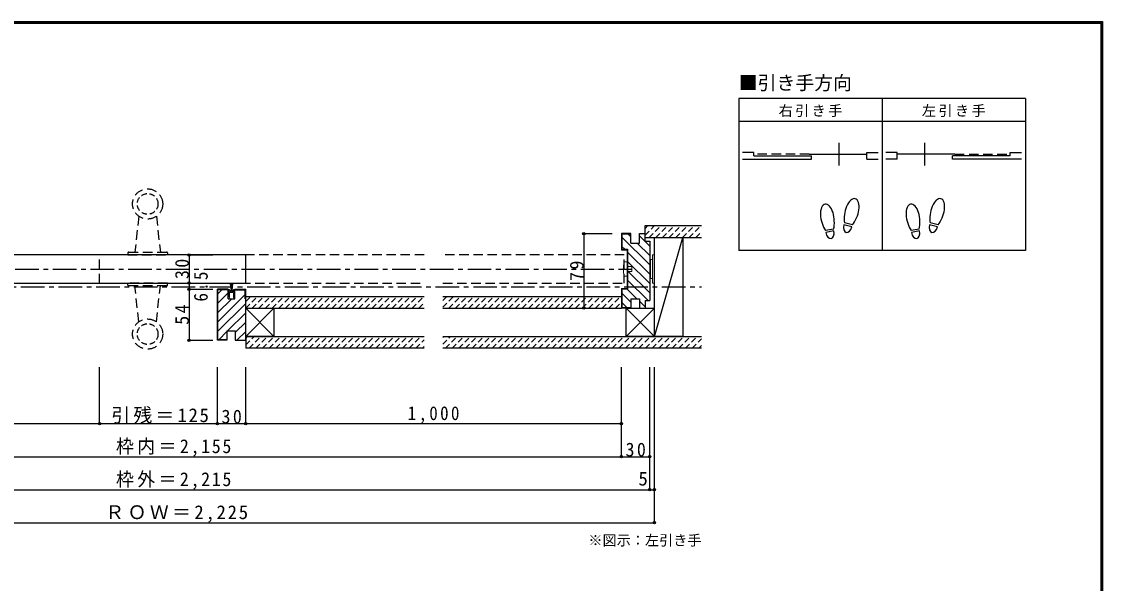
# Model space of a CAD drawing. Units: millimetres at full size, sheet at 1:5; details may follow other scales. Extents: x -973 to 977, y -718 to 696.
# Drawn here: x -170 to 977, y 100 to 696 of the extents above; entities that cross this region are included whole.
import ezdxf
from ezdxf.enums import TextEntityAlignment as Align

# ---------------------------------------------------------------- set-up
doc = ezdxf.new("R2010")
doc.units = ezdxf.units.MM
doc.header["$LTSCALE"] = 5
doc.header["$PDMODE"] = 32
doc.header["$PDSIZE"] = 2.5
for name, pattern in [('CHAIN1', [8, 5, -1, 1, -1]), ('DASHED1', [1.8, 1.2, -0.6]), ('DASHED2', [3, 2, -1])]:
    doc.linetypes.add(name, pattern=pattern)
for name, color, linetype in [('0-1_通り芯', 4, 'CHAIN1'), ('0-2_柱', 3, 'Continuous'), ('0-3_仕上げ', 2, 'Continuous'), ('0-4_枠', 3, 'Continuous'), ('0-5_ケーシング', 3, 'DASHED2'), ('0-6_扉', 2, 'Continuous'), ('0-8_戸当り', 3, 'Continuous'), ('0-A_文字', 3, 'Continuous'), ('0-B_寸法', 7, 'Continuous'), ('0-C_ハッチ', 4, 'DASHED1'), ('F-1_枠', 6, 'Continuous')]:
    doc.layers.add(name, color=color, linetype=linetype)
doc.layers.add('0-7_金物', color=7, linetype='Continuous', lineweight=18)
doc.styles.add('ＭＳ ゴシック', font='')
doc.styles.get('ＭＳ ゴシック').set_extended_font_data('MS Gothic')

msp = doc.modelspace()

# ---------------------------------------------------------------- linework, layer by layer
at = {"layer": '0-1_通り芯'}
for p, q in [((-496.537, 433.494), (477.533, 433.494)), ((-570.537, 414.494), (551.502, 414.494))]:
    msp.add_line(p, q, dxfattribs=at)
at = {"layer": '0-2_柱'}
for p, q in [((501.502, 466.994), (531.502, 466.994)), ((501.502, 361.994), (501.502, 466.994)), ((531.502, 466.994), (531.502, 361.994)), ((67.998, 391.994), (97.998, 391.994)), ((67.998, 363.994), (67.998, 389.994)), ((97.998, 391.994), (97.998, 361.994)), ((97.998, 361.994), (67.998, 361.994)), ((501.502, 361.994), (471.502, 361.994)), ((531.502, 361.994), (501.502, 361.994))]:
    msp.add_line(p, q, dxfattribs=at)
at = {"layer": '0-2_柱', "color": 7}
for p, q in [((501.502, 361.994), (531.502, 466.994)), ((97.998, 391.994), (67.998, 361.994)), ((67.998, 391.994), (97.998, 361.994)), ((471.502, 391.994), (501.502, 361.994)), ((501.502, 391.994), (471.502, 361.994))]:
    msp.add_line(p, q, dxfattribs=at)
at = {"layer": '0-2_柱'}
msp.add_lwpolyline([(471.502, 361.994), (471.502, 391.994), (501.502, 391.994)], dxfattribs=at)
at = {"layer": '0-3_仕上げ'}
for p, q in [((491.533, 479.494), (551.502, 479.494)), ((491.533, 466.994), (491.533, 479.494)), ((491.533, 466.994), (551.502, 466.994)), ((67.998, 404.494), (257.266, 404.494)), ((277.266, 404.494), (466.533, 404.494)), ((67.998, 391.994), (257.266, 391.994)), ((277.266, 391.994), (466.533, 391.994)), ((67.998, 361.994), (67.998, 349.494)), ((67.998, 361.994), (257.266, 361.994)), ((277.266, 361.994), (551.502, 361.994)), ((257.266, 349.494), (67.998, 349.494)), ((551.502, 349.494), (277.266, 349.494))]:
    msp.add_line(p, q, dxfattribs=at)
at = {"layer": '0-4_枠'}
for p, q in [((466.533, 470.994), (466.533, 453.994)), ((476.533, 470.494), (467.033, 470.494)), ((467.033, 470.494), (467.033, 454.494)), ((491.533, 462.994), (491.533, 470.994)), ((491.533, 462.994), (496.533, 462.994)), ((496.533, 462.994), (496.533, 399.994)), ((466.533, 453.994), (472.533, 453.994)), ((467.033, 454.494), (473.033, 454.494)), ((472.533, 453.994), (472.533, 412.994)), ((473.033, 454.494), (473.033, 412.494)), ((466.533, 412.994), (472.533, 412.994)), ((466.533, 412.994), (466.533, 391.994)), ((37.998, 357.994), (37.998, 411.994)), ((49.498, 411.994), (37.998, 411.994)), ((38.498, 358.494), (38.498, 411.494)), ((49.498, 411.494), (38.498, 411.494)), ((49.498, 401.994), (49.498, 411.994)), ((49.498, 401.994), (56.498, 401.994)), ((56.498, 411.994), (67.998, 411.994)), ((56.498, 401.994), (56.498, 411.994)), ((56.498, 411.494), (67.498, 411.494)), ((67.498, 401.994), (67.498, 411.494)), ((67.498, 401.994), (67.998, 401.994)), ((67.998, 357.994), (67.998, 411.994)), ((467.033, 412.494), (473.033, 412.494)), ((467.033, 412.494), (467.033, 392.494)), ((476.533, 401.994), (476.533, 391.994)), ((476.533, 391.994), (466.533, 391.994)), ((476.533, 392.494), (467.033, 392.494)), ((491.533, 399.994), (491.533, 391.994)), ((491.533, 399.994), (496.533, 399.994)), ((47.998, 367.994), (47.998, 357.994)), ((47.998, 357.994), (37.998, 357.994)), ((47.998, 358.494), (38.498, 358.494)), ((56.998, 357.994), (58.806, 357.994)), ((58.806, 357.994), (67.998, 357.994))]:
    msp.add_line(p, q, dxfattribs=at)
for points in [[(476.533, 460.994), (476.533, 470.994), (466.533, 470.994)], [(476.533, 460.994), (485.533, 460.994), (485.533, 470.994), (491.533, 470.994)], [(476.533, 401.994), (485.533, 401.994), (485.533, 391.994), (491.533, 391.994)], [(47.998, 367.994), (56.998, 367.994), (56.998, 357.994)]]:
    msp.add_lwpolyline(points, dxfattribs=at)
at = {"layer": '0-5_ケーシング'}
for p, q in [((-45.252, 489.439), (-49.502, 451.494)), ((-26.752, 489.439), (-22.502, 451.494)), ((-57.002, 450.494), (-57.002, 448.494)), ((-57.002, 448.494), (-15.002, 448.494)), ((-56.002, 451.494), (-16.002, 451.494)), ((-15.002, 450.494), (-15.002, 448.494)), ((-57.002, 416.494), (-57.002, 418.494)), ((-15.002, 418.494), (-57.002, 418.494)), ((-16.002, 415.494), (-56.002, 415.494)), ((-45.252, 377.549), (-49.502, 415.494)), ((-26.752, 377.549), (-22.502, 415.494)), ((-15.002, 416.494), (-15.002, 418.494))]:
    msp.add_line(p, q, dxfattribs=at)
for centre in [(-36.002, 502.494), (-36.002, 364.494)]:
    msp.add_circle(centre, 16, dxfattribs=at)
at = {"layer": '0-5_ケーシング', "linetype": 'DASHED1'}
for centre in [(-36.002, 502.494), (-36.002, 364.494)]:
    msp.add_circle(centre, 11, dxfattribs=at)
at = {"layer": '0-5_ケーシング'}
for centre, start, end in [((-56.002, 450.494), 90, 180), ((-16.002, 450.494), 0, 90), ((-56.002, 416.494), 180, 270), ((-16.002, 416.494), 270, 0)]:
    msp.add_arc(centre, 1, start, end, dxfattribs=at)
at = {"layer": '0-6_扉', "color": 6}
for p, q in [((67.998, 448.494), (-241.769, 448.494)), ((67.998, 418.494), (67.998, 448.494)), ((-241.769, 418.494), (67.998, 418.494))]:
    msp.add_line(p, q, dxfattribs=at)
at = {"layer": '0-6_扉', "linetype": 'DASHED2'}
for p, q in [((-87.002, 418.494), (-87.002, 448.494)), ((257.266, 448.494), (-87.002, 448.494)), ((469.533, 448.494), (277.266, 448.494)), ((469.533, 418.494), (469.533, 448.494)), ((-87.002, 418.494), (257.266, 418.494)), ((277.266, 418.494), (469.533, 418.494))]:
    msp.add_line(p, q, dxfattribs=at)
at = {"layer": '0-7_金物'}
for p, q in [((499.502, 418.497), (499.502, 448.497)), ((499.502, 448.497), (501.502, 448.497)), ((501.502, 448.497), (501.502, 418.497)), ((472.533, 440.994), (469.533, 440.994)), ((472.533, 435.994), (477.533, 435.994)), ((477.533, 435.994), (477.533, 430.994)), ((497.502, 442.497), (496.526, 442.497)), ((499.502, 443.497), (497.502, 443.497)), ((497.502, 423.497), (497.502, 443.497)), ((477.533, 430.994), (472.533, 430.994)), ((497.502, 424.464), (496.526, 424.464)), ((51.498, 417.694), (54.498, 417.694)), ((51.498, 417.694), (52.498, 410.694)), ((52.248, 417.694), (52.748, 410.694)), ((52.998, 417.694), (52.998, 410.694)), ((53.748, 417.694), (53.248, 410.694)), ((53.498, 410.694), (54.498, 417.694)), ((499.502, 423.497), (497.502, 423.497)), ((499.502, 418.497), (501.502, 418.497)), ((49.698, 409.694), (49.698, 411.394)), ((50.798, 409.994), (50.798, 410.694)), ((56.298, 411.394), (56.298, 409.694))]:
    msp.add_line(p, q, dxfattribs=at)
for points in [[(469.533, 425.994), (472.533, 425.994), (472.533, 440.994)], [(49.91, 402.211), (49.398, 403.994), (49.698, 403.994), (49.698, 408.694)], [(49.998, 411.694), (50.698, 411.694), (51.198, 410.694)], [(52.998, 408.494), (50.898, 408.494), (50.898, 403.994), (50.491, 402.226)], [(55.298, 410.694), (50.698, 410.694), (50.698, 409.694), (52.498, 409.694)], [(50.798, 409.994), (55.198, 409.994), (55.198, 410.694)], [(55.506, 402.226), (55.098, 403.994), (55.098, 408.494), (52.998, 408.494)], [(53.498, 409.694), (55.298, 409.694), (55.298, 410.694)], [(54.798, 410.694), (55.298, 411.694), (55.998, 411.694)], [(56.298, 408.694), (56.298, 403.994), (56.598, 403.994), (56.087, 402.211)]]:
    msp.add_lwpolyline(points, dxfattribs=at)
for centre, radius, start, end in [((497.158, 433.494), 28.625, 164.81071, 195.18929), ((49.998, 411.394), 0.3, 90, 180), ((49.432, 409.194), 0.567, 0, 61.92751), ((49.432, 409.194), 0.567, 298.07249, 0), ((50.198, 402.294), 0.3, 196.01316, 347.0113), ((52.998, 409.427), 0.567, 90, 151.92751), ((52.998, 409.427), 0.567, 28.07249, 90), ((55.798, 402.294), 0.3, 192.9887, 343.98684), ((55.998, 411.394), 0.3, 0, 90), ((56.565, 409.194), 0.567, 118.07249, 180), ((56.565, 409.194), 0.567, 180, 241.92751)]:
    msp.add_arc(centre, radius, start, end, dxfattribs=at)
at = {"layer": '0-8_戸当り'}
for p, q in [((697.586, 543.354), (697.586, 567.354)), ((788.386, 543.354), (788.386, 567.354)), ((711.622, 480.235), (703.142, 482.507)), ((802.422, 480.235), (793.942, 482.507)), ((691.611, 475.878), (682.965, 474.353)), ((691.976, 473.81), (683.33, 472.285)), ((711.079, 478.206), (702.598, 480.478)), ((782.411, 475.878), (773.765, 474.353)), ((782.776, 473.81), (774.13, 472.285)), ((801.879, 478.206), (793.398, 480.478))]:
    msp.add_line(p, q, dxfattribs=at)
at = {"layer": '0-8_戸当り', "color": 2}
for p, q in [((606.986, 557.154), (594.986, 557.154)), ((606.986, 553.554), (606.986, 557.154)), ((606.986, 553.554), (668.186, 553.554)), ((665.786, 555.354), (726.986, 555.354)), ((668.186, 549.954), (668.186, 553.554)), ((726.986, 549.954), (726.986, 557.154)), ((726.986, 557.154), (738.986, 557.154)), ((758.986, 557.154), (746.986, 557.154)), ((758.986, 549.954), (758.986, 557.154)), ((820.186, 555.354), (758.986, 555.354)), ((817.786, 549.954), (817.786, 553.554)), ((878.986, 553.554), (817.786, 553.554)), ((878.986, 553.554), (878.986, 557.154)), ((878.986, 557.154), (890.986, 557.154)), ((594.986, 549.954), (668.186, 549.954)), ((726.986, 549.954), (738.986, 549.954)), ((758.986, 549.954), (746.986, 549.954)), ((890.986, 549.954), (817.786, 549.954))]:
    msp.add_line(p, q, dxfattribs=at)
at = {"layer": '0-8_戸当り', "color": 2, "linetype": 'DASHED2'}
for p, q in [((665.786, 555.354), (606.986, 555.354)), ((820.186, 555.354), (878.986, 555.354))]:
    msp.add_line(p, q, dxfattribs=at)
at = {"layer": '0-8_戸当り'}
for centre, major_axis, ratio, start_param, end_param in [((710.867, 494.378), (3.644, 13.601), 0.5, 4.34059143, 8.22577918), ((801.667, 494.378), (3.644, 13.601), 0.5, 4.34059143, 8.22577918), ((684.95, 488.377), (-2.445, 13.867), 0.5, 4.34059143, 8.22577918), ((775.75, 488.377), (-2.445, 13.867), 0.5, 4.34059143, 8.22577918), ((685.02, 487.981), (-2.963, 16.802), 0.4, 1.85063327, 2.44287679), ((685.02, 487.981), (-2.963, 16.802), 0.4, 3.84030852, 4.43255203), ((710.763, 493.989), (4.416, 16.48), 0.4, 1.85063327, 2.44287679), ((710.763, 493.989), (4.416, 16.48), 0.4, 3.84030852, 4.43255203), ((775.82, 487.981), (-2.963, 16.802), 0.4, 1.85063327, 2.44287679), ((775.82, 487.981), (-2.963, 16.802), 0.4, 3.84030852, 4.43255203), ((801.563, 493.989), (4.416, 16.48), 0.4, 1.85063327, 2.44287679), ((801.563, 493.989), (4.416, 16.48), 0.4, 3.84030852, 4.43255203), ((687.653, 473.047), (-1.27, 7.205), 0.6, 1.57079633, 4.71238898), ((706.838, 479.342), (1.894, 7.067), 0.6, 1.57079633, 4.71238898), ((778.453, 473.047), (-1.27, 7.205), 0.6, 1.57079633, 4.71238898), ((797.638, 479.342), (1.894, 7.067), 0.6, 1.57079633, 4.71238898)]:
    msp.add_ellipse(centre, major_axis=major_axis, ratio=ratio, start_param=start_param, end_param=end_param, dxfattribs=at)
at = {"layer": '0-A_文字'}
for p, q in [((894.986, 614.167), (590.986, 614.167)), ((590.986, 614.167), (590.986, 453.167)), ((742.986, 614.167), (742.986, 453.167)), ((894.986, 614.167), (894.986, 453.167)), ((590.986, 590.167), (894.986, 590.167)), ((894.986, 453.167), (590.986, 453.167))]:
    msp.add_line(p, q, dxfattribs=at)
at = {"layer": '0-B_寸法', "color": 4}
for p, q in [((426.644, 470.994), (426.644, 391.994)), ((426.644, 470.994), (456.644, 470.994)), ((7.952, 448.494), (7.952, 418.494)), ((7.952, 448.494), (32.998, 448.494)), ((7.952, 418.494), (32.998, 418.494)), ((7.952, 418.494), (7.952, 411.994)), ((7.952, 411.994), (32.998, 411.994)), ((7.952, 411.994), (7.952, 357.994)), ((426.644, 391.994), (456.644, 391.994)), ((7.952, 357.994), (32.998, 357.994)), ((-87.002, 269.494), (-87.002, 329.494)), ((37.998, 269.494), (37.998, 329.494)), ((67.998, 269.494), (67.998, 329.494)), ((466.533, 234.494), (466.533, 329.494)), ((496.533, 199.494), (496.533, 329.494)), ((501.502, 164.494), (501.502, 329.494)), ((-485.537, 269.494), (-87.002, 269.494)), ((-87.002, 269.494), (37.998, 269.494)), ((37.998, 269.494), (466.533, 269.494)), ((-485.537, 234.494), (466.533, 234.494)), ((466.533, 234.494), (496.533, 234.494)), ((-515.537, 199.494), (496.533, 199.494)), ((496.533, 199.494), (501.502, 199.494)), ((-520.537, 164.494), (501.502, 164.494))]:
    msp.add_line(p, q, dxfattribs=at)
at = {"layer": '0-B_寸法'}
for p in [(426.644, 470.994), (7.952, 448.494), (7.952, 418.494), (7.952, 411.994), (426.644, 391.994), (7.952, 357.994), (-87.002, 269.494), (37.998, 269.494), (67.998, 269.494), (466.533, 269.494), (466.533, 234.494), (496.533, 234.494), (496.533, 199.494), (501.502, 199.494), (501.502, 164.494)]:
    msp.add_point(p, dxfattribs=at)
at = {"layer": '0-C_ハッチ', "linetype": 'Continuous'}
for p, q in [((476.533, 467.774), (473.814, 470.494)), ((496.533, 437.875), (467.033, 467.375)), ((496.533, 447.774), (483.314, 460.994)), ((496.533, 457.674), (485.533, 468.674)), ((470.015, 454.494), (467.033, 457.475)), ((496.533, 427.975), (473.033, 451.475)), ((496.533, 418.076), (473.033, 441.576)), ((496.533, 408.176), (473.033, 431.676)), ((494.816, 399.994), (473.033, 421.777)), ((38.498, 407.119), (42.874, 411.494)), ((38.498, 397.219), (49.498, 408.219)), ((38.498, 377.42), (67.498, 406.42)), ((38.498, 387.32), (53.173, 401.994)), ((476.533, 398.478), (467.033, 407.978)), ((482.917, 401.994), (472.417, 412.494)), ((38.498, 367.521), (67.998, 397.021)), ((472.618, 392.494), (467.033, 398.078)), ((491.533, 393.377), (485.533, 399.377)), ((48.871, 367.994), (67.998, 387.121)), ((39.371, 358.494), (47.998, 367.121)), ((56.998, 366.222), (67.998, 377.222)), ((58.67, 357.994), (67.998, 367.322))]:
    msp.add_line(p, q, dxfattribs=at)
at = {"layer": '0-C_ハッチ'}
for p, q in [((491.533, 469.484), (501.543, 479.494)), ((491.533, 476.555), (494.472, 479.494)), ((496.114, 466.994), (508.614, 479.494)), ((503.186, 466.994), (515.686, 479.494)), ((510.257, 466.994), (522.757, 479.494)), ((517.328, 466.994), (529.828, 479.494)), ((524.399, 466.994), (536.899, 479.494)), ((531.47, 466.994), (543.97, 479.494)), ((538.541, 466.994), (551.041, 479.494)), ((545.612, 466.994), (551.502, 472.884)), ((67.998, 392.113), (80.379, 404.494)), ((67.998, 399.184), (73.308, 404.494)), ((74.95, 391.994), (87.45, 404.494)), ((82.021, 391.994), (94.521, 404.494)), ((89.092, 391.994), (101.592, 404.494)), ((96.163, 391.994), (108.663, 404.494)), ((103.234, 391.994), (115.734, 404.494)), ((110.305, 391.994), (122.805, 404.494)), ((117.376, 391.994), (129.876, 404.494)), ((124.447, 391.994), (136.947, 404.494)), ((131.518, 391.994), (144.018, 404.494)), ((138.59, 391.994), (151.09, 404.494)), ((145.661, 391.994), (158.161, 404.494)), ((152.732, 391.994), (165.232, 404.494)), ((159.803, 391.994), (172.303, 404.494)), ((166.874, 391.994), (179.374, 404.494)), ((173.945, 391.994), (186.445, 404.494)), ((181.016, 391.994), (193.516, 404.494)), ((188.087, 391.994), (200.587, 404.494)), ((195.158, 391.994), (207.658, 404.494)), ((202.229, 391.994), (214.729, 404.494)), ((209.3, 391.994), (221.8, 404.494)), ((216.371, 391.994), (228.871, 404.494)), ((223.442, 391.994), (235.942, 404.494)), ((230.513, 391.994), (243.013, 404.494)), ((237.584, 391.994), (250.084, 404.494)), ((244.656, 391.994), (257.156, 404.494)), ((277.266, 393.032), (288.727, 404.494)), ((277.266, 400.103), (281.656, 404.494)), ((283.298, 391.994), (295.798, 404.494)), ((290.37, 391.994), (302.87, 404.494)), ((297.441, 391.994), (309.941, 404.494)), ((304.512, 391.994), (317.012, 404.494)), ((311.583, 391.994), (324.083, 404.494)), ((318.654, 391.994), (331.154, 404.494)), ((325.725, 391.994), (338.225, 404.494)), ((332.796, 391.994), (345.296, 404.494)), ((339.867, 391.994), (352.367, 404.494)), ((346.938, 391.994), (359.438, 404.494)), ((354.009, 391.994), (366.509, 404.494)), ((361.08, 391.994), (373.58, 404.494)), ((368.151, 391.994), (380.651, 404.494)), ((375.222, 391.994), (387.722, 404.494)), ((382.293, 391.994), (394.793, 404.494)), ((389.364, 391.994), (401.864, 404.494)), ((396.436, 391.994), (408.936, 404.494)), ((403.507, 391.994), (416.007, 404.494)), ((410.578, 391.994), (423.078, 404.494)), ((417.649, 391.994), (430.149, 404.494)), ((424.72, 391.994), (437.22, 404.494)), ((431.791, 391.994), (444.291, 404.494)), ((438.862, 391.994), (451.362, 404.494)), ((445.933, 391.994), (458.433, 404.494)), ((453.004, 391.994), (465.504, 404.494)), ((251.727, 391.994), (257.266, 397.533)), ((460.075, 391.994), (466.533, 398.452)), ((67.998, 359.897), (70.095, 361.994)), ((67.998, 352.937), (77.055, 361.994)), ((71.626, 349.494), (84.126, 361.994)), ((78.697, 349.494), (91.197, 361.994)), ((85.768, 349.494), (98.268, 361.994)), ((92.84, 349.494), (105.34, 361.994)), ((99.911, 349.494), (112.411, 361.994)), ((106.982, 349.494), (119.482, 361.994)), ((114.053, 349.494), (126.553, 361.994)), ((121.124, 349.494), (133.624, 361.994)), ((128.195, 349.494), (140.695, 361.994)), ((135.266, 349.494), (147.766, 361.994)), ((142.337, 349.494), (154.837, 361.994)), ((149.408, 349.494), (161.908, 361.994)), ((156.479, 349.494), (168.979, 361.994)), ((163.55, 349.494), (176.05, 361.994)), ((170.621, 349.494), (183.121, 361.994)), ((177.692, 349.494), (190.192, 361.994)), ((184.763, 349.494), (197.263, 361.994)), ((191.834, 349.494), (204.334, 361.994)), ((198.906, 349.494), (211.406, 361.994)), ((205.977, 349.494), (218.477, 361.994)), ((213.048, 349.494), (225.548, 361.994)), ((220.119, 349.494), (232.619, 361.994)), ((227.19, 349.494), (239.69, 361.994)), ((234.261, 349.494), (246.761, 361.994)), ((241.332, 349.494), (253.832, 361.994)), ((248.403, 349.494), (257.266, 358.357)), ((277.266, 353.856), (285.404, 361.994)), ((277.266, 360.927), (278.333, 361.994)), ((279.975, 349.494), (292.475, 361.994)), ((287.046, 349.494), (299.546, 361.994)), ((294.117, 349.494), (306.617, 361.994)), ((301.188, 349.494), (313.688, 361.994)), ((308.259, 349.494), (320.759, 361.994)), ((315.33, 349.494), (327.83, 361.994)), ((322.401, 349.494), (334.901, 361.994)), ((329.472, 349.494), (341.972, 361.994)), ((336.543, 349.494), (349.043, 361.994)), ((343.614, 349.494), (356.114, 361.994)), ((350.686, 349.494), (363.186, 361.994)), ((357.757, 349.494), (370.257, 361.994)), ((364.828, 349.494), (377.328, 361.994)), ((371.899, 349.494), (384.399, 361.994)), ((378.97, 349.494), (391.47, 361.994)), ((386.041, 349.494), (398.541, 361.994)), ((393.112, 349.494), (405.612, 361.994)), ((400.183, 349.494), (412.683, 361.994)), ((407.254, 349.494), (419.754, 361.994)), ((414.325, 349.494), (426.825, 361.994)), ((421.396, 349.494), (433.896, 361.994)), ((428.467, 349.494), (440.967, 361.994)), ((435.538, 349.494), (448.038, 361.994)), ((442.609, 349.494), (455.109, 361.994)), ((449.681, 349.494), (462.181, 361.994)), ((456.752, 349.494), (469.252, 361.994)), ((463.823, 349.494), (476.323, 361.994)), ((470.894, 349.494), (483.394, 361.994)), ((477.965, 349.494), (490.465, 361.994)), ((485.036, 349.494), (497.536, 361.994)), ((492.107, 349.494), (504.607, 361.994)), ((499.178, 349.494), (511.678, 361.994)), ((506.249, 349.494), (518.749, 361.994)), ((513.32, 349.494), (525.82, 361.994)), ((520.391, 349.494), (532.891, 361.994)), ((527.462, 349.494), (539.962, 361.994)), ((534.533, 349.494), (547.033, 361.994)), ((541.604, 349.494), (551.502, 359.392)), ((255.474, 349.494), (257.266, 351.285)), ((548.675, 349.494), (551.502, 352.32))]:
    msp.add_line(p, q, dxfattribs=at)
at = {"layer": 'F-1_枠'}
for p, q in [((-973.347, 695.833), (976.653, 695.833)), ((-973.347, 695), (976.653, 695)), ((-973.347, 694.167), (976.653, 694.167)), ((974.986, 695.833), (974.986, -700.833)), ((975.82, 695.833), (975.82, -700.833)), ((976.653, 695.833), (976.653, -700.833))]:
    msp.add_line(p, q, dxfattribs=at)

# ---------------------------------------------------------------- texts
at = {"layer": '0-A_文字', "color": 7, "style": 'ＭＳ ゴシック'}
msp.add_text('■引き手方向', height=14.66, dxfattribs=at).set_placement((590.986, 619.167), align=Align.BOTTOM_LEFT)
at = {"layer": '0-A_文字', "color": 7, "char_height": 11, "attachment_point": 7, "style": 'ＭＳ ゴシック'}
for s, insert in [('\\T1.17;右引き手', (633.236, 594.667)), ('\\T1.17;左引き手', (785.236, 594.667))]:
    msp.add_mtext(s, dxfattribs=dict(at, insert=insert))
at = {"layer": '0-B_寸法', "style": 'ＭＳ ゴシック'}
for s, height, p in [('5', 14.66, (484.533, 199.494)), ('※図示：左引き手', 11, (431.502, 137.039))]:
    msp.add_text(s, height=height, dxfattribs=at).set_placement(p, align=Align.BOTTOM_LEFT)
at = {"layer": '0-B_寸法', "char_height": 14.66, "attachment_point": 7, "rotation": 90, "style": 'ＭＳ ゴシック'}
for s, insert in [('\\T1.27;\\W0.95;30', (7.952, 422.869)), ('\\T1.27;\\W0.95;79', (426.644, 420.869)), ('\\T1.27;\\W0.9;6.5', (27.952, 398.994)), ('\\T1.27;\\W0.95;54', (7.952, 374.369))]:
    msp.add_mtext(s, dxfattribs=dict(at, insert=insert))
at = {"layer": '0-B_寸法', "char_height": 14.66, "attachment_point": 7, "style": 'ＭＳ ゴシック'}
for s, insert in [('\\T1.17;引残＝125', (-74.502, 269.494)), ('\\T1.28;\\W0.9;1,000', (239.766, 269.494)), ('\\T1.27;\\W0.95;30', (42.373, 269.494)), ('\\T1.19;\\W0.95;枠内＝2,155', (-69.597, 234.494)), ('\\T1.27;\\W0.95;30', (470.908, 234.494)), ('\\T1.19;\\W0.95;枠外＝2,215', (-69.597, 199.494)), ('\\T1.18;ＲＯＷ＝2,225', (-80.847, 164.494))]:
    msp.add_mtext(s, dxfattribs=dict(at, insert=insert))

doc.saveas('drawing.dxf')
